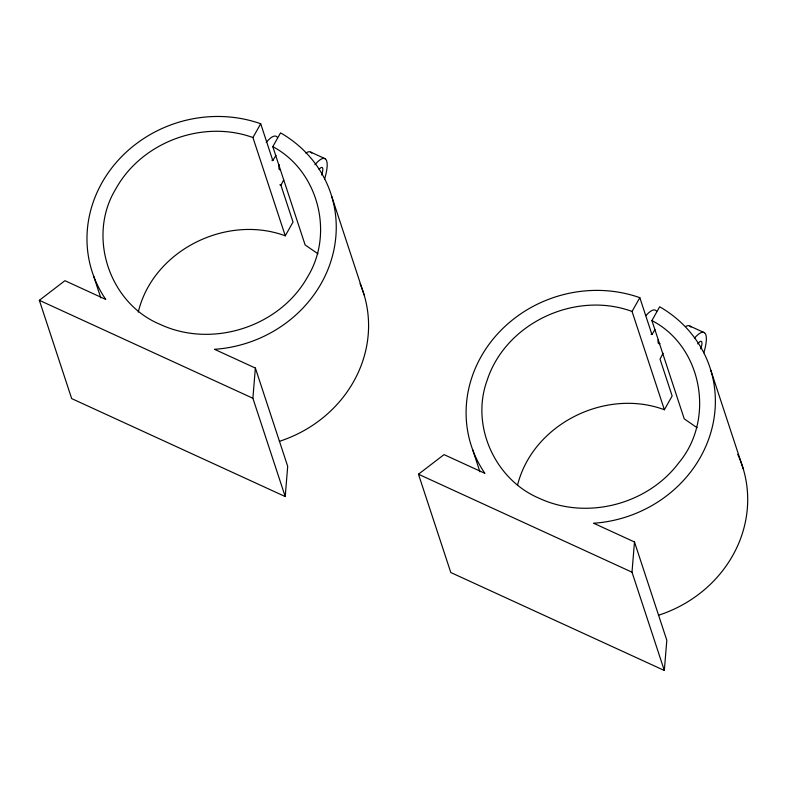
<?xml version="1.0" encoding="UTF-8"?>
<svg xmlns="http://www.w3.org/2000/svg" width="787" height="787" viewBox="0 0 787 787"><rect width="100%" height="100%" fill="white"/><g stroke="black" fill="none" stroke-linecap="round" stroke-linejoin="round"><path stroke-width="1.18" d="M271.938 160.302L272.823 160.617L260.704 123.756A125.586 115.561 -18.2 0 0 117.056 161.551A125.586 115.561 -18.2 0 0 105.783 299.434L64.927 280.693L39.35 300.309L71.676 398.596L285.209 496.558L252.883 398.261L255.372 368.06L214.517 349.32A125.586 115.561 -18.2 0 0 331.347 259.858A125.586 115.561 -18.2 0 0 280.556 132.865L272.794 146.648L305.12 244.934L317.958 253.798M285.209 496.558L287.698 466.347L255.372 368.06M651.056 334.219L651.941 334.524L639.821 297.673A125.586 115.561 -18.2 0 0 496.174 335.469A125.586 115.561 -18.2 0 0 484.9 473.351L444.045 454.611L418.468 474.227L450.794 572.513L664.326 670.475L632 572.179L634.489 541.977L593.634 523.237A125.586 115.561 -18.2 0 0 710.464 433.775A125.586 115.561 -18.2 0 0 659.673 306.782L651.911 320.555L684.237 418.851L697.075 427.715M664.326 670.475L666.815 640.264L634.489 541.977M517.512 485.245C532.789 423.888 605.793 387.902 664.385 409.742L672.147 395.959L660.027 359.098L663.087 353.284M138.256 312.105C153.032 250.384 226.479 213.995 285.268 235.825L293.03 222.042L280.91 185.181A32.267 8.962 -65.4 0 0 283.664 179.977M285.268 235.825L252.932 137.538L260.704 123.756M664.385 409.742L632.05 311.455L639.821 297.673M651.941 334.524L654.941 329.586M252.932 137.538C202.643 119.319 141.512 142.122 115.719 189.057C86.924 236.169 109.167 303.388 160.155 324.382C211.919 348.602 279.601 326.979 307.51 277.034C334.436 233.444 318.312 170.749 272.794 146.648M632.05 311.455C575.651 290.6 505.884 322.709 487.123 380.347C470.449 425.619 495.013 479.726 539.262 498.289C586.59 520.384 647.475 504.565 678.709 462.923C715.147 419.687 702.653 346.89 651.911 320.555M279.838 184.807L280.91 185.181M310.904 152.206L325.336 158.817M690.022 326.123L704.454 332.734M39.35 300.309L252.883 398.261M418.468 474.227L632 572.179M710.858 370.382L743.184 468.678M472.712 449.849L479.932 471.816M331.74 196.465L364.066 294.761M93.594 275.932L100.815 297.899M645.891 315.676A33.044 9.178 -65.4 0 1 656.624 311.357M694.596 338.017A33.044 9.178 -65.4 0 1 703.804 352.822M697.715 343.889A9.916 2.754 -65.4 0 1 701.66 341.735A9.916 2.754 -65.4 0 1 700.696 348.907M685.831 326.438A33.044 9.178 -65.4 0 1 690.907 327.087M659.978 343.407A9.916 2.754 -65.4 0 1 658.266 339.571M737.724 454.325A125.586 115.561 -18.2 0 1 658.424 615.277M272.823 160.607A32.965 9.159 -65.4 0 1 276.011 155.354M266.203 142.427A32.936 9.149 -65.4 0 1 277.467 137.528M305.838 153.062A33.044 9.178 -65.4 0 1 311.79 153.17M314.908 164.778A32.936 9.149 -65.4 0 1 324.608 178.964M319.079 169.362A9.916 2.754 -65.4 0 1 321.578 174.999M280.477 169.697A9.916 2.754 -65.4 0 1 279.326 164.847M360.053 283.645A125.586 115.561 -18.2 0 1 279.306 441.359"/></g></svg>
